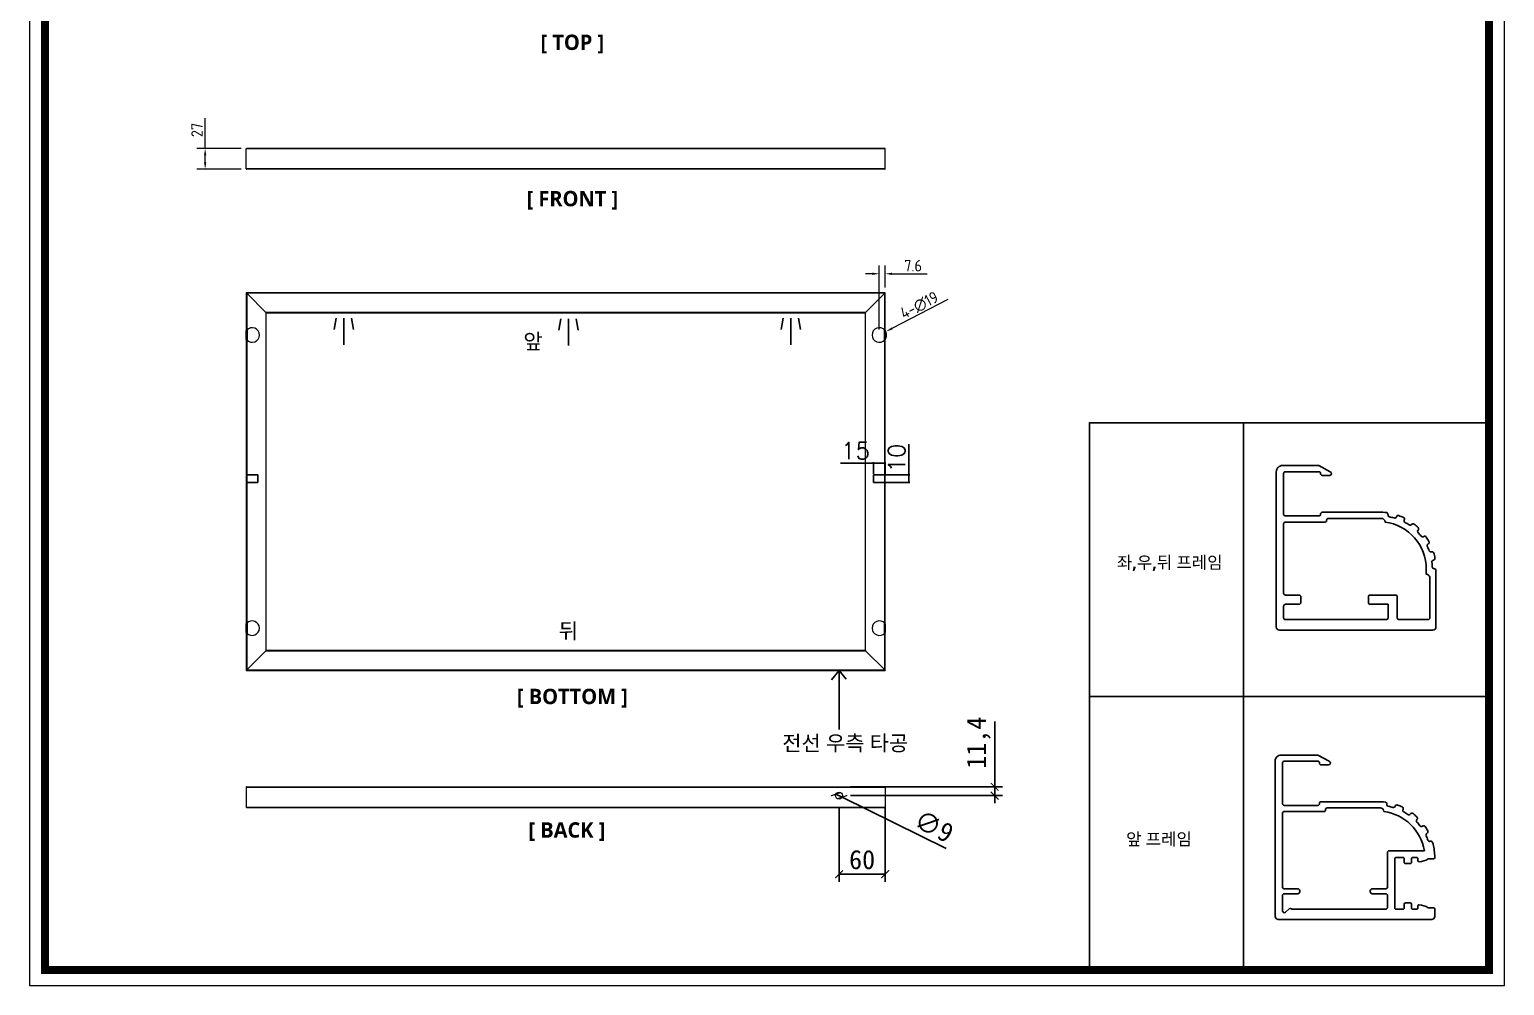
# Model space of a CAD drawing. Header units: millimetres. Extents: x -44117 to 256353, y -2095463 to 65325.
# Drawn here: x 116824 to 118745, y -800707 to -799461 of the extents above; entities that cross this region are included whole.
import ezdxf

# ---------------------------------------------------------------- set-up
doc = ezdxf.new("R2010")
doc.units = ezdxf.units.MM
doc.header["$LTSCALE"] = 10
doc.layers.add('BOX1', color=7, linetype='Continuous', lineweight=0)
doc.layers.add('기본레이어', color=7, linetype='Continuous')
doc.styles.add('Dim-NS', font='isocp.shx', dxfattribs={"bigfont": 'whgtxt.shx'})
doc.styles.add('굴림', font='txt.shx')
doc.dimstyles.new('D-15', dxfattribs={"dimtxt": 15, "dimasz": 9, "dimexe": 11, "dimexo": 7, "dimgap": 3, "dimtad": 1, "dimzin": 9, "dimdsep": 46, "dimtxsty": 'Dim-NS', "dimcen": 0, "dimclrd": 105, "dimclre": 105, "dimclrt": 2, "dimazin": 2, "dimtfac": 1, "dimtofl": 0, "dimtmove": 0, "dimatfit": 3, "dimfxl": 0, "dimlwd": 13, "dimlwe": 13, "dimarcsym": 0})
doc.dimstyles.new('ISO-25', dxfattribs={"dimtxt": 2.5, "dimasz": 2.5, "dimexe": 1, "dimexo": 1, "dimtad": 1, "dimtxsty": 'Standard', "dimblk": 'ARCHTICK', "dimcen": 2.5, "dimadec": 0, "dimazin": 0, "dimtfac": 1, "dimtmove": 0, "dimatfit": 3, "dimfxl": 0, "dimarcsym": 0})

# ---------------------------------------------------------------- blocks, each defined once
blk = doc.blocks.new('*D5327')
at = {"layer": 'Defpoints', "color": 0}
for p in [(117052.6, -799616), (117106.7, -799616), (117106.7, -799643)]:
    blk.add_point(p, dxfattribs=at)
at = {"layer": '기본레이어', "color": 105, "lineweight": 13}
for p, q in [((117052.6, -799616), (117052.6, -799576.7)), ((117099.7, -799616), (117041.6, -799616)), ((117052.6, -799634), (117052.6, -799625)), ((117099.7, -799643), (117041.6, -799643))]:
    blk.add_line(p, q, dxfattribs=at)
at = {"layer": '기본레이어', "color": 105}
for points in [[(117054.1, -799625), (117051.1, -799625), (117052.6, -799616)], [(117051.1, -799634), (117054.1, -799634), (117052.6, -799643)]]:
    blk.add_solid(points, dxfattribs=at)
at = {"layer": '기본레이어', "color": 2, "insert": (117042.1, -799591.9), "char_height": 15, "attachment_point": 5, "rotation": 90, "style": 'Dim-NS'}
blk.add_mtext('27', dxfattribs=at)
blk = doc.blocks.new('*D5330')
at = {"layer": 'Defpoints', "color": 0}
for p in [(117922.2, -799863.5), (117939.1, -799854.7)]:
    blk.add_point(p, dxfattribs=at)
at = {"layer": '기본레이어', "color": 105, "linetype": 'ByBlock', "lineweight": 13}
blk.add_line((118020, -799812.9), (117947.1, -799850.6), dxfattribs=at)
blk.add_arc((117930.6, -799859.1), 9.5, 316.5648, 41.6371, dxfattribs=at)
at = {"layer": '기본레이어', "color": 105}
blk.add_solid([(117946.4, -799849.3), (117947.8, -799851.9), (117939.1, -799854.7)], dxfattribs=at)
at = {"layer": '기본레이어', "color": 2, "insert": (117982.7, -799820.4), "char_height": 15, "attachment_point": 5, "rotation": 27.3178, "style": 'Dim-NS'}
blk.add_mtext('4-∅19', dxfattribs=at)
blk = doc.blocks.new('*D5331')
at = {"layer": 'Defpoints', "color": 0}
for p in [(117938.2, -799779.3), (117938.2, -799804.1), (117930.6, -799859.1)]:
    blk.add_point(p, dxfattribs=at)
at = {"layer": '기본레이어', "color": 105, "lineweight": 13}
for p, q in [((117930.6, -799852.1), (117930.6, -799768.3)), ((117938.2, -799797.1), (117938.2, -799768.3)), ((117921.6, -799779.3), (117912.6, -799779.3)), ((117947.2, -799779.3), (117992.9, -799779.3))]:
    blk.add_line(p, q, dxfattribs=at)
at = {"layer": '기본레이어', "color": 105}
for points in [[(117921.6, -799780.8), (117921.6, -799777.8), (117930.6, -799779.3)], [(117947.2, -799777.8), (117947.2, -799780.8), (117938.2, -799779.3)]]:
    blk.add_solid(points, dxfattribs=at)
at = {"layer": '기본레이어', "color": 2, "insert": (117974.6, -799768.8), "char_height": 15, "attachment_point": 5, "style": 'Dim-NS'}
blk.add_mtext('7.6', dxfattribs=at)
blk = doc.blocks.new('_DotSmall')
at = {"color": 0, "linetype": 'ByBlock', "const_width": 0.5}
blk.add_lwpolyline([(-0.0625, 0, 1), (0.0625, 0, 1)], format="xyb", close=True, dxfattribs=at)
blk = doc.blocks.new('*D5332')
at = {"color": 52, "lineweight": -2}
for p, q in [((117923.2, -800025.9), (117879.9, -800025.9)), ((117923.2, -800040.1), (117923.2, -800024.9)), ((117938.2, -800025.9), (117923.2, -800025.9)), ((117938.2, -800040.1), (117938.2, -800024.9))]:
    blk.add_line(p, q, dxfattribs=at)
at = {"layer": 'Defpoints', "color": 0}
for p in [(117923.2, -800025.9), (117923.2, -800041.1), (117938.2, -800041.1)]:
    blk.add_point(p, dxfattribs=at)
at = {"color": 52, "lineweight": -2, "xscale": 4, "yscale": 4, "zscale": 4, "rotation": 180}
blk.add_blockref('_DotSmall', (117923.2, -800025.9), dxfattribs=at)
at = {"color": 52, "lineweight": -2, "xscale": 4, "yscale": 4, "zscale": 4}
blk.add_blockref('_DotSmall', (117938.2, -800025.9), dxfattribs=at)
at = {"color": 4, "insert": (117899.6, -800009.9), "char_height": 22, "attachment_point": 5, "style": '굴림'}
blk.add_mtext('15', dxfattribs=at)
blk = doc.blocks.new('*D5333')
at = {"color": 52, "lineweight": -2}
for p, q in [((117969.2, -800041.1), (117969.2, -800001.4)), ((117939.2, -800041.1), (117970.2, -800041.1)), ((117939.2, -800051.1), (117970.2, -800051.1)), ((117969.2, -800051.1), (117969.2, -800041.1))]:
    blk.add_line(p, q, dxfattribs=at)
at = {"layer": 'Defpoints', "color": 0}
for p in [(117938.2, -800041.1), (117938.2, -800051.1), (117969.2, -800041.1)]:
    blk.add_point(p, dxfattribs=at)
at = {"color": 52, "lineweight": -2, "xscale": 4, "yscale": 4, "zscale": 4}
for p, rotation in [((117969.2, -800041.1), 90), ((117969.2, -800051.1), 270)]:
    blk.add_blockref('_DotSmall', p, dxfattribs=dict(at, rotation=rotation))
at = {"color": 4, "insert": (117953.2, -800019.3), "char_height": 22, "attachment_point": 5, "rotation": 90, "style": '굴림'}
blk.add_mtext('10', dxfattribs=at)
blk = doc.blocks.new('_ArchTick')
at = {"color": 0, "linetype": 'ByBlock', "const_width": 0.15}
blk.add_lwpolyline([(-0.5, -0.5), (0.5, 0.5)], dxfattribs=at)
blk = doc.blocks.new('*D5347')
at = {"color": 0, "lineweight": -2}
for p, q in [((117878.2, -800474.3), (117878.2, -800571.6)), ((117938.2, -800474.3), (117938.2, -800571.6)), ((117878.2, -800561.6), (117938.2, -800561.6))]:
    blk.add_line(p, q, dxfattribs=at)
at = {"layer": 'Defpoints', "color": 0}
for p in [(117878.2, -800459.3), (117938.2, -800459.3), (117938.2, -800561.6)]:
    blk.add_point(p, dxfattribs=at)
at = {"color": 0, "lineweight": -2, "xscale": 10, "yscale": 10, "zscale": 10, "rotation": 180}
blk.add_blockref('_ArchTick', (117878.2, -800561.6), dxfattribs=at)
at = {"color": 0, "lineweight": -2, "xscale": 10, "yscale": 10, "zscale": 10}
blk.add_blockref('_ArchTick', (117938.2, -800561.6), dxfattribs=at)
at = {"color": 0, "insert": (117908.2, -800542.8), "char_height": 25, "attachment_point": 5}
blk.add_mtext('60', dxfattribs=at)
blk = doc.blocks.new('*D5348')
at = {"color": 0, "lineweight": -2}
for p, q in [((118080.9, -800447.9), (118080.9, -800362.9)), ((117893.2, -800447.9), (118090.9, -800447.9)), ((117893.2, -800459.3), (118090.9, -800459.3)), ((118080.9, -800459.3), (118080.9, -800447.9)), ((118080.9, -800459.3), (118080.9, -800469.3))]:
    blk.add_line(p, q, dxfattribs=at)
at = {"layer": 'Defpoints', "color": 0}
for p in [(117878.2, -800447.9), (117878.2, -800459.3), (118080.9, -800447.9)]:
    blk.add_point(p, dxfattribs=at)
at = {"color": 0, "lineweight": -2, "xscale": 10, "yscale": 10, "zscale": 10}
for p, rotation in [((118080.9, -800447.9), 270), ((118080.9, -800459.3), 90)]:
    blk.add_blockref('_ArchTick', p, dxfattribs=dict(at, rotation=rotation))
at = {"color": 0, "insert": (118060.1, -800390.4), "char_height": 25, "attachment_point": 5, "rotation": 90}
blk.add_mtext('11,4', dxfattribs=at)
blk = doc.blocks.new('*D5349')
at = {"color": 0, "lineweight": -2}
for p, q in [((117874.2, -800457.3), (117874.2, -800457.3)), ((117874.2, -800457.3), (117882.3, -800461.3)), ((118017.8, -800528.2), (117882.3, -800461.3))]:
    blk.add_line(p, q, dxfattribs=at)
at = {"layer": 'Defpoints', "color": 0}
for p in [(117874.2, -800457.3), (117882.3, -800461.3)]:
    blk.add_point(p, dxfattribs=at)
at = {"color": 0, "lineweight": -2, "xscale": 10, "yscale": 10, "zscale": 10}
for p, rotation in [((117874.2, -800457.3), 333.73302993993), ((117882.3, -800461.3), 153.7330299399299)]:
    blk.add_blockref('_ArchTick', p, dxfattribs=dict(at, rotation=rotation))
at = {"color": 0, "insert": (118001.8, -800499.4), "char_height": 25, "attachment_point": 5, "rotation": 333.733}
blk.add_mtext('∅9', dxfattribs=at)

msp = doc.modelspace()

# ---------------------------------------------------------------- linework, layer by layer
at = {"color": 7, "linetype": 'Continuous', "lineweight": 15}
for p, q in [((117106.23105, -799642.53153), (117106.23105, -799616.53316)), ((117938.23103, -799616.53316), (117106.23105, -799616.53316)), ((117937.73103, -799616.03316), (117106.73104, -799616.03316)), ((117938.23103, -799642.53153), (117938.23103, -799616.53316)), ((117938.23103, -799642.53153), (117106.23105, -799642.53153)), ((117937.73103, -799643.03153), (117106.73104, -799643.03153)), ((117106.23105, -799804.09425), (117106.23105, -799853.39425)), ((117106.73104, -799804.59425), (117106.73104, -799852.78235)), ((117106.73104, -799804.59425), (117131.73105, -799829.59425)), ((117912.73103, -799829.59425), (117937.73103, -799804.59425)), ((117937.73103, -799852.78235), (117937.73103, -799804.59425)), ((117938.23103, -799853.39425), (117938.23103, -799804.09425)), ((117131.73105, -799829.59425), (117131.73105, -800270.59425)), ((117132.23104, -800270.09426), (117132.23104, -799830.09425)), ((117912.23104, -799830.09425), (117912.23104, -800270.09426)), ((117912.73103, -800270.59425), (117912.73103, -799829.59425)), ((117106.23105, -799864.79425), (117106.23105, -799853.39425)), ((117106.23105, -799864.79425), (117106.23105, -800235.39425)), ((117107.73103, -799866.3771), (117107.73103, -799851.81139)), ((117936.73105, -799851.81139), (117936.73105, -799866.3771)), ((117938.23103, -799853.39425), (117938.23103, -799864.79425)), ((117938.23103, -800235.39425), (117938.23103, -799864.79425)), ((117106.73104, -799865.40614), (117106.73104, -800234.78235)), ((117937.73103, -800234.78235), (117937.73103, -799865.40614)), ((117106.23105, -800246.79424), (117106.23105, -800235.39425)), ((117106.23105, -800246.79424), (117106.23105, -800296.09425)), ((117106.73104, -800247.40614), (117106.73104, -800295.59426)), ((117107.73103, -800248.3771), (117107.73103, -800233.81139)), ((117936.73105, -800233.81139), (117936.73105, -800248.3771)), ((117937.73103, -800295.59426), (117937.73103, -800247.40614)), ((117938.23103, -800235.39425), (117938.23103, -800246.79424)), ((117938.23103, -800296.09425), (117938.23103, -800246.79424)), ((117106.73104, -800295.59426), (117131.73105, -800270.59425)), ((117131.73105, -800270.59425), (117912.73103, -800270.59425)), ((117912.23104, -800270.09426), (117132.23104, -800270.09426)), ((117912.73103, -800270.59425), (117937.73103, -800295.59426)), ((117106.23105, -800296.09425), (117938.23103, -800296.09425)), ((117106.73104, -800295.59426), (117937.73103, -800295.59426)), ((117106.23105, -800448.39371), (117938.23103, -800448.39371)), ((117106.23105, -800448.39371), (117106.23105, -800474.39209)), ((117106.73104, -800447.89371), (117937.73103, -800447.89371)), ((117938.23103, -800448.39371), (117938.23103, -800474.39209)), ((117106.23105, -800474.39209), (117938.23103, -800474.39209)), ((117106.73104, -800474.89209), (117937.73103, -800474.89209))]:
    msp.add_line(p, q, dxfattribs=at)
at = {"color": 2, "linetype": 'Continuous', "lineweight": 15}
for p, q in [((117938.23103, -799804.09425), (117106.23105, -799804.09425)), ((117937.73103, -799804.59425), (117106.73104, -799804.59425)), ((117912.73103, -799829.59425), (117131.73105, -799829.59425)), ((117132.23104, -799830.09425), (117912.23104, -799830.09425))]:
    msp.add_line(p, q, dxfattribs=at)
at = {"color": 7}
for p, q in [((118404.77577, -799973.46602), (118404.77577, -800686.53079)), ((118204.16898, -800329.9984), (118724.61284, -800329.9984))]:
    msp.add_line(p, q, dxfattribs=at)
at = {"color": 1}
for p, q in [((117121.23105, -800041.09425), (117106.23105, -800041.09425)), ((117121.23105, -800051.09425), (117106.23105, -800051.09425)), ((117121.23105, -800051.09425), (117121.23105, -800041.09425)), ((117923.23103, -800051.09425), (117923.23103, -800041.09425)), ((117923.23103, -800041.09425), (117938.23103, -800041.09425)), ((117923.23103, -800051.09425), (117938.23103, -800051.09425)), ((117878.2177, -800296.11055), (117868.31991, -800308.20256)), ((117878.2177, -800296.07765), (117887.25719, -800307.32853)), ((117878.2177, -800296.11055), (117878.2177, -800373.07732))]:
    msp.add_line(p, q, dxfattribs=at)
at = {"color": 7, "const_width": 10.10503}
msp.add_lwpolyline([(116844.08175, -800686.53079), (118724.61284, -800686.53079), (118724.61284, -798325.46229), (116844.08175, -798325.46229)], close=True, dxfattribs=at)
at = {"color": 7, "linetype": 'Continuous', "lineweight": 15, "flags": 128}
for points in [[(117106.23105, -799804.09425), (117106.23865, -799804.10184), (117106.26118, -799804.1244), (117106.29801, -799804.16123), (117106.34802, -799804.21123), (117106.40965, -799804.27285), (117106.48103, -799804.34425), (117106.56003, -799804.42324), (117106.64423, -799804.50742), (117106.73104, -799804.59425)], [(117106.73104, -799804.59425), (117106.64423, -799804.50742), (117106.56003, -799804.42324), (117106.48103, -799804.34425), (117106.40965, -799804.27285), (117106.34802, -799804.21123), (117106.29801, -799804.16123), (117106.26118, -799804.1244), (117106.23865, -799804.10184), (117106.23105, -799804.09425)], [(117937.73103, -799804.59425), (117937.81785, -799804.50742), (117937.90204, -799804.42324), (117937.98105, -799804.34425), (117938.05242, -799804.27285), (117938.11405, -799804.21123), (117938.16406, -799804.16123), (117938.2009, -799804.1244), (117938.22343, -799804.10184), (117938.23103, -799804.09425)], [(117938.23103, -799804.09425), (117938.22343, -799804.10184), (117938.2009, -799804.1244), (117938.16406, -799804.16123), (117938.11405, -799804.21123), (117938.05242, -799804.27285), (117937.98105, -799804.34425), (117937.90204, -799804.42324), (117937.81785, -799804.50742), (117937.73103, -799804.59425)], [(117131.73105, -799829.59425), (117131.81858, -799829.68177), (117131.90339, -799829.7666), (117131.98288, -799829.8461), (117132.05461, -799829.91782), (117132.11633, -799829.97955), (117132.16616, -799830.02938), (117132.20258, -799830.06578), (117132.22439, -799830.08761), (117132.23104, -799830.09425)], [(117132.23104, -799830.09425), (117132.22439, -799830.08761), (117132.20258, -799830.06578), (117132.16616, -799830.02938), (117132.11633, -799829.97955), (117132.05461, -799829.91782), (117131.98288, -799829.8461), (117131.90339, -799829.7666), (117131.81858, -799829.68177), (117131.73105, -799829.59425)], [(117912.23104, -799830.09425), (117912.23768, -799830.08761), (117912.2595, -799830.06578), (117912.29591, -799830.02938), (117912.34574, -799829.97955), (117912.40747, -799829.91782), (117912.4792, -799829.8461), (117912.55868, -799829.7666), (117912.6435, -799829.68177), (117912.73103, -799829.59425)], [(117912.73103, -799829.59425), (117912.6435, -799829.68177), (117912.55868, -799829.7666), (117912.4792, -799829.8461), (117912.40747, -799829.91782), (117912.34574, -799829.97955), (117912.29591, -799830.02938), (117912.2595, -799830.06578), (117912.23768, -799830.08761), (117912.23104, -799830.09425)], [(117131.73105, -800270.59425), (117131.81858, -800270.50672), (117131.90339, -800270.42191), (117131.98288, -800270.34239), (117132.05461, -800270.27066), (117132.11633, -800270.20894), (117132.16616, -800270.15911), (117132.20258, -800270.12272), (117132.22439, -800270.10088), (117132.23104, -800270.09426)], [(117132.23104, -800270.09426), (117132.22439, -800270.10088), (117132.20258, -800270.12272), (117132.16616, -800270.15911), (117132.11633, -800270.20894), (117132.05461, -800270.27066), (117131.98288, -800270.34239), (117131.90339, -800270.42191), (117131.81858, -800270.50672), (117131.73105, -800270.59425)], [(117912.23104, -800270.09426), (117912.23768, -800270.10088), (117912.2595, -800270.12272), (117912.29591, -800270.15911), (117912.34574, -800270.20894), (117912.40747, -800270.27066), (117912.4792, -800270.34239), (117912.55868, -800270.42191), (117912.6435, -800270.50672), (117912.73103, -800270.59425)], [(117912.73103, -800270.59425), (117912.6435, -800270.50672), (117912.55868, -800270.42191), (117912.4792, -800270.34239), (117912.40747, -800270.27066), (117912.34574, -800270.20894), (117912.29591, -800270.15911), (117912.2595, -800270.12272), (117912.23768, -800270.10088), (117912.23104, -800270.09426)], [(117106.23105, -800296.09425), (117106.24064, -800296.08463), (117106.2691, -800296.0562), (117106.3153, -800296.00997), (117106.3775, -800295.9478), (117106.45325, -800295.87205), (117106.53971, -800295.78559), (117106.6335, -800295.6918), (117106.73104, -800295.59426)], [(117106.73104, -800295.59426), (117106.64423, -800295.68107), (117106.56003, -800295.76527), (117106.48103, -800295.84424), (117106.40965, -800295.91565), (117106.34802, -800295.97728), (117106.29801, -800296.02726), (117106.26118, -800296.06409), (117106.23865, -800296.08665), (117106.23105, -800296.09425)], [(117937.73103, -800295.59426), (117937.81785, -800295.68107), (117937.90204, -800295.76527), (117937.98105, -800295.84424), (117938.05242, -800295.91565), (117938.11405, -800295.97728), (117938.16406, -800296.02726), (117938.2009, -800296.06409), (117938.22343, -800296.08665), (117938.23103, -800296.09425)], [(117938.23103, -800296.09425), (117938.22343, -800296.08665), (117938.2009, -800296.06409), (117938.16406, -800296.02726), (117938.11405, -800295.97728), (117938.05242, -800295.91565), (117937.98105, -800295.84424), (117937.90204, -800295.76527), (117937.81785, -800295.68107), (117937.73103, -800295.59426)]]:
    msp.add_lwpolyline(points, dxfattribs=at)
at = {"color": 7}
msp.add_lwpolyline([(118724.61284, -800686.53079), (118204.16898, -800686.53079), (118204.16898, -799973.46602), (118724.61284, -799973.46602)], close=True, dxfattribs=at)
for points in [[(118451.60713, -800243.55931), (118651.58687, -800243.55931, 0.4142135624), (118655.58687, -800239.55931), (118655.58687, -800165.97231, 0.4142135624), (118653.18687, -800163.57231), (118653.14641, -800163.57231, -0.4043730092), (118650.74777, -800161.25321, 0.022416536), (118650.264, -800155.10628, -0.4043730092), (118652.27032, -800152.4405, 0.424123069), (118654.25133, -800149.61492, 0.022416536), (118652.71149, -800143.20106, 0.424123069), (118649.66361, -800141.5828, -0.4043730092), (118646.66573, -800140.11842, 0.022416536), (118644.30613, -800134.42185, -0.4043730092), (118645.39048, -800131.26655, 0.424123069), (118646.40138, -800127.9671, 0.022416536), (118642.95492, -800122.34299, 0.424123069), (118639.55615, -800121.74578, -0.4043730092), (118636.25248, -800121.27947, 0.022416536), (118632.24802, -800116.59086, -0.4043730092), (118632.30426, -800113.25492, 0.4241230691), (118632.2461, -800109.80456, 0.022416536), (118627.23037, -800105.52073, 0.424123069), (118623.8134, -800106.00303, -0.4043730092), (118620.52732, -800106.58044, 0.022416536), (118615.27, -800103.35875, -0.4043730092), (118614.29263, -800100.1687, 0.424123069), (118613.17109, -800096.90519, 0.022416536), (118607.07707, -800094.38097, 0.4241230691), (118603.97638, -800095.89557, -0.4043730092), (118601.02956, -800097.46016, 0.022416536), (118595.034, -800096.02075, -0.4043730092), (118593.11868, -800093.28886, 0.424123069), (118591.04355, -800090.53166, 0.0308511276), (118581.98687, -800089.97231), (118507.60713, -800089.97231, 0.4142135624), (118505.20713, -800092.37231), (118505.20713, -800093.17231, -0.4142135624), (118503.60713, -800094.77231), (118459.60713, -800094.77231, -0.4142135624), (118457.20713, -800092.37231), (118457.20713, -800039.57231, -0.4142135624), (118459.60713, -800037.17231), (118503.60713, -800037.17231, -0.4142135624), (118505.20713, -800038.77231), (118505.20713, -800039.57231, 0.4142135624), (118507.60713, -800041.97231), (118517.20713, -800041.97231, 0.855700792), (118517.94022, -800037.28701), (118503.21189, -800029.17231), (118455.60713, -800029.17231, 0.4142135624), (118447.60713, -800037.17231), (118447.60713, -800239.55931, 0.4142135623)], [(118506.10299, -800467.16943, 0.4142135624), (118503.70299, -800469.56943), (118503.70299, -800470.36943, -0.4142135624), (118502.10299, -800471.96943), (118458.10299, -800471.96943, -0.4142135624), (118455.70299, -800469.56943), (118455.70299, -800416.76943, -0.4142135624), (118458.10299, -800414.36943), (118502.10299, -800414.36943, -0.4142135624), (118503.70299, -800415.96943), (118503.70299, -800416.76943, 0.4142135624), (118506.10299, -800419.16943), (118515.70299, -800419.16943, 0.855700792), (118516.43607, -800414.48413), (118501.70774, -800406.36943), (118454.10299, -800406.36943, 0.4142135624), (118446.10299, -800414.36943), (118446.10299, -800616.75643, 0.4142135623), (118450.10299, -800620.75643), (118650.08273, -800620.75643, 0.4142135624), (118654.08273, -800616.75643), (118654.08273, -800607.15643, 0.4142135624), (118652.48273, -800605.55643), (118646.2923, -800605.55643, -0.1357168379), (118645.47027, -800605.32912, 0.1201861936), (118633.70046, -800601.68383, 0.4322308638), (118632.00273, -800603.28084), (118632.00273, -800605.55643, -0.4142135624), (118630.40273, -800607.15643), (118625.28273, -800607.15643, -0.4142135624), (118623.68273, -800605.55643), (118623.68273, -800600.75643, 0.4142135624), (118622.08273, -800599.15643), (118615.68273, -800599.15643, 0.4142135624), (118614.08273, -800600.75643), (118614.08273, -800605.55643, -0.4142135624), (118612.48273, -800607.15643), (118603.68273, -800607.15643, -0.4142135624), (118602.08273, -800605.55643), (118602.08273, -800541.55643, -0.4142135624), (118603.68273, -800539.95643), (118612.48273, -800539.95643, -0.4142135624), (118614.08273, -800541.55643), (118614.08273, -800546.35643, 0.4142135624), (118615.68273, -800547.95643), (118622.08273, -800547.95643, 0.4142135624), (118623.68273, -800546.35643), (118623.68273, -800541.55643, -0.4142135624), (118625.28273, -800539.95643), (118630.40273, -800539.95643, -0.4142135624), (118632.00273, -800541.55643), (118632.00273, -800543.83202, 0.4322308638), (118633.70046, -800545.42903, 0.1201861936), (118645.47027, -800541.78375, -0.1357168379), (118646.2923, -800541.55643), (118652.48273, -800541.55643, 0.4142135624), (118654.08273, -800539.95643), (118654.08273, -800537.84099, 0.0794847645), (118654.00287, -800537.34183, 0.0585310905), (118651.20735, -800520.39818, 0.424123069), (118648.15947, -800518.77992, -0.4043730092), (118645.16159, -800517.31555, 0.022416536), (118642.80199, -800511.61897, -0.4043730092), (118643.88634, -800508.46368, 0.424123069), (118644.89723, -800505.16422, 0.022416536), (118641.45078, -800499.54011, 0.424123069), (118638.052, -800498.9429, -0.4043730092), (118634.74833, -800498.47659, 0.022416536), (118630.74388, -800493.78798, -0.4043730092), (118630.80012, -800490.45204, 0.4241230691), (118630.74195, -800487.00169, 0.022416536), (118625.72623, -800482.71785, 0.424123069), (118622.30925, -800483.20015, -0.4043730092), (118619.02318, -800483.77756, 0.022416536), (118613.76586, -800480.55587, -0.4043730092), (118612.78848, -800477.36582, 0.4241230691), (118611.66694, -800474.10231, 0.022416536), (118605.57293, -800471.57809, 0.4241230691), (118602.47223, -800473.09269, -0.4043730092), (118599.52542, -800474.65728, 0.022416536), (118593.52985, -800473.21788, -0.4043730092), (118591.61453, -800470.48598, 0.4241230691), (118589.5394, -800467.72878, 0.0308511276), (118580.48273, -800467.16943), (118506.10299, -800467.16943)]]:
    msp.add_lwpolyline(points, format="xyb", close=True)
for points in [[(118647.58687, -800203.55931), (118647.58687, -800174.75993, 0.3645795837), (118642.85801, -800170.78327), (118642.85801, -800164.09579, 0.3756973322), (118589.20713, -800102.77231), (118589.20713, -800102.77231, 0.4142135624), (118584.40713, -800097.97231), (118515.60713, -800097.97231, 0.4142135624), (118513.20713, -800100.37231), (118513.20713, -800101.17231, -0.4142135624), (118511.60713, -800102.77231), (118459.60713, -800102.77231, 0.4142135624), (118457.20713, -800105.17231), (118457.20713, -800195.55931, 0.4142135624), (118459.60713, -800197.95931), (118477.20713, -800197.95931, -0.4142135624), (118479.60713, -800200.35931), (118479.60713, -800207.55931, -0.4142135624), (118477.20713, -800209.95931), (118459.60713, -800209.95931, 0.4142135624), (118457.20713, -800212.35931), (118457.20713, -800227.55931, 0.4142135624), (118459.60713, -800229.95931), (118590.80713, -800229.95931, 0.4142135624), (118593.20713, -800227.55931), (118593.20713, -800209.95931), (118569.98713, -800209.95931, -0.4142135624), (118567.58713, -800207.55931), (118567.58713, -800200.35931, -0.4142135624), (118569.98713, -800197.95931), (118602.80713, -800197.95931, -0.4142135624), (118605.20713, -800200.35931), (118605.20713, -800227.55931, 0.4142135624), (118607.60713, -800229.95931), (118639.62419, -800229.95931), (118645.18687, -800229.95931, 0.4142135624), (118647.58687, -800227.55931), (118647.58687, -800174.75993)], [(118468.61138, -800607.15643), (118590.06299, -800607.15643, 0.4142135624), (118592.46299, -800604.75643), (118592.46299, -800589.55643, 0.4142135624), (118590.06299, -800587.15643), (118572.46299, -800587.15643, -0.4142135624), (118570.06299, -800584.75643), (118570.06299, -800583.15643, -0.4142135624), (118572.46299, -800580.75643), (118590.06299, -800580.75643, 0.4142135624), (118592.46299, -800578.35643), (118592.46299, -800533.56943, -0.4142135624), (118594.86299, -800531.16943), (118640.52005, -800531.16943, 0.3294951956), (118587.70299, -800479.96943), (118587.70299, -800479.96943, 0.4142135624), (118582.90299, -800475.16943), (118514.10299, -800475.16943, 0.4142135624), (118511.70299, -800477.56943), (118511.70299, -800478.36943, -0.4142135624), (118510.10299, -800479.96943), (118458.10299, -800479.96943, 0.4142135624), (118455.70299, -800482.36943), (118455.70299, -800578.35643, 0.4142135624), (118458.10299, -800580.75643), (118475.70299, -800580.75643, -0.4142135624), (118478.10299, -800583.15643), (118478.10299, -800584.75643, -0.4142135624), (118475.70299, -800587.15643), (118458.10299, -800587.15643, 0.4142135624), (118455.70299, -800589.55643), (118455.70299, -800609.55643, 0.6516899091), (118459.72031, -800611.32964), (118464.48566, -800606.98322, -0.3444690404), (118467.43327, -800606.75885, 0.1479411349), (118468.76355, -800607.16126)]]:
    msp.add_lwpolyline(points, format="xyb")
at = {"color": 1, "linetype": 'Continuous', "lineweight": 15}
msp.add_circle((117878.23104, -800459.29371), 4.5, dxfattribs=at)
at = {"color": 7, "linetype": 'Continuous', "lineweight": 15}
for centre, radius, start, end in [((117106.73104, -799616.53316), 0.5, 90, 180), ((117937.73104, -799616.53316), 0.5, 0, 90), ((117106.73104, -799642.53153), 0.5, 180, 270), ((117937.73104, -799642.53153), 0.5, 270, 0), ((117113.83104, -799859.09425), 9.5, 221.63706629, 138.36293371), ((117930.63104, -799859.09425), 9.5, 41.63706629, 318.36293371), ((117113.83104, -800241.09425), 9.5, 221.63706629, 138.36293371), ((117930.63104, -800241.09425), 9.5, 41.63706629, 318.36293371), ((117106.73104, -800448.39371), 0.5, 90, 180), ((117937.73104, -800448.39371), 0.5, 0, 90), ((117106.73104, -800474.39209), 0.5, 180, 270), ((117937.73104, -800474.39209), 0.5, 270, 0)]:
    msp.add_arc(centre, radius, start, end, dxfattribs=at)
for points, knots in [([(117106.73104, -799852.78235), (117106.69846, -799852.81934), (117106.58519, -799852.94794), (117106.43804, -799853.12651), (117106.31586, -799853.28239), (117106.25699, -799853.3597), (117106.23347, -799853.39098), (117106.23165, -799853.39343), (117106.23105, -799853.39425)], [0, 0, 0, 0, 0.1451726875, 0.5047353822, 0.6921399423, 0.8379825274, 0.9461444482, 1, 1, 1, 1]), ([(117106.23105, -799864.79425), (117106.23411, -799864.79834), (117106.24023, -799864.80651), (117106.2901, -799864.8725), (117106.38817, -799864.99908), (117106.5418, -799865.18956), (117106.66951, -799865.33572), (117106.73104, -799865.40614)], [0, 0, 0, 0, 0.1204923561, 0.2400605157, 0.4291544366, 0.7249619928, 1, 1, 1, 1]), ([(117938.23103, -799853.39425), (117938.22796, -799853.39015), (117938.22185, -799853.38199), (117938.17197, -799853.316), (117938.07391, -799853.18941), (117937.92027, -799852.99893), (117937.79256, -799852.85277), (117937.73103, -799852.78235)], [0, 0, 0, 0, 0.1204923561, 0.2400605157, 0.4291544366, 0.7249619928, 1, 1, 1, 1]), ([(117937.73103, -799865.40614), (117937.81511, -799865.30932), (117937.95375, -799865.14966), (117938.10408, -799864.96039), (117938.1845, -799864.85603), (117938.22457, -799864.80291), (117938.22903, -799864.79693), (117938.23103, -799864.79425)], [0, 0, 0, 0, 0.37571821358, 0.61953786058, 0.78219478462, 0.90229900779, 1, 1, 1, 1]), ([(117106.73104, -800234.78235), (117106.64696, -800234.87917), (117106.50832, -800235.03882), (117106.358, -800235.2281), (117106.27758, -800235.33247), (117106.2375, -800235.38559), (117106.23305, -800235.39157), (117106.23105, -800235.39425)], [0, 0, 0, 0, 0.3757094349, 0.6195337914, 0.7821946293, 0.9022986754, 1, 1, 1, 1]), ([(117106.23105, -800246.79424), (117106.23411, -800246.79834), (117106.24023, -800246.80652), (117106.2901, -800246.87251), (117106.38816, -800246.99909), (117106.54181, -800247.18956), (117106.66951, -800247.33572), (117106.73104, -800247.40614)], [0, 0, 0, 0, 0.1204951877, 0.2400653656, 0.4291622665, 0.7249553493, 1, 1, 1, 1]), ([(117938.23103, -800235.39425), (117938.22796, -800235.39015), (117938.22185, -800235.38198), (117938.17198, -800235.31599), (117938.0739, -800235.18944), (117937.92027, -800234.99893), (117937.79257, -800234.85277), (117937.73103, -800234.78235)], [0, 0, 0, 0, 0.1204947746, 0.2400645427, 0.4291432773, 0.724956292, 1, 1, 1, 1]), ([(117937.73103, -800247.40614), (117937.76361, -800247.36915), (117937.87688, -800247.24055), (117938.02403, -800247.06197), (117938.14621, -800246.90609), (117938.20509, -800246.82881), (117938.22861, -800246.7975), (117938.23042, -800246.79505), (117938.23103, -800246.79424)], [0, 0, 0, 0, 0.1451778839, 0.5047425424, 0.6921420023, 0.8379788593, 0.946144557, 1, 1, 1, 1])]:
    msp.add_open_spline(points, degree=3, knots=knots, dxfattribs=at)
at = {"layer": 'BOX1', "color": 6}
msp.add_lwpolyline([(116823.8717, -800706.74084), (118744.8229, -800706.74084), (118744.8229, -798305.25224), (116823.8717, -798305.25224)], close=True, dxfattribs=at)
at = {"layer": '기본레이어'}
for p, q in [((117223.42424, -799836.99556), (117220.81951, -799851.76768)), ((117233.42424, -799836.99556), (117233.42424, -799871.99556)), ((117243.42424, -799836.99556), (117246.02896, -799851.76768)), ((117516.03312, -799837.96054), (117513.4284, -799852.73265)), ((117526.03312, -799837.96054), (117526.03312, -799872.96054)), ((117536.03312, -799837.96054), (117538.63784, -799852.73265)), ((117805.53051, -799836.99556), (117802.92579, -799851.76768)), ((117815.53051, -799836.99556), (117815.53051, -799871.99556)), ((117825.53051, -799836.99556), (117828.13523, -799851.76768))]:
    msp.add_line(p, q, dxfattribs=at)

# ---------------------------------------------------------------- texts
for s, insert, char_height, width, attachment_point in [('{\\fMalgun Gothic|b1|i0|c129|p50;[ TOP ]}', (117530.85632, -799479.8757), 20, 170.0372447, 5), ('{\\fMalgun Gothic|b1|i0|c129|p50;[ FRONT ]}', (117530.85632, -799683.56802), 20, 170.0372447, 5), ('{\\fMalgun Gothic|b1|i0|c129|p50;앞}', (117466.99546, -799857.27035), 20, 1095.6844389, 1), ('{\\fMalgun Gothic|b1|i0|c129|p50;좌,우,뒤 프레임}', (118308.82235, -800156.95315), 16, 223.7220409, 5), ('{\\fMalgun Gothic|b1|i0|c129|p50;뒤}', (117513.08134, -800234.63578), 20, 1095.6844389, 1), ('{\\fMalgun Gothic|b1|i0|c129|p50;[ BOTTOM ]}', (117530.85632, -800332.28212), 20, 170.0372447, 5), ('{\\fMalgun Gothic|b1|i0|c129|p50;[ BACK ]}', (117523.72523, -800506.25607), 20, 279.6525512, 5), ('{\\fMalgun Gothic|b1|i0|c129|p50;앞 프레임}', (118294.85006, -800516.73981), 16, 223.7220409, 5)]:
    msp.add_mtext(s, dxfattribs=dict(insert=insert, char_height=char_height, width=width, attachment_point=attachment_point))
at = {"color": 1, "insert": (117886.26733, -800391.95673), "char_height": 20, "width": 593.3877721, "attachment_point": 5}
msp.add_mtext('{\\fMalgun Gothic|b1|i0|c129|p50;전선 우측 타공}', dxfattribs=at)

# ---------------------------------------------------------------- dimensions: what is measured, and where the dimension line sits
at = {"color": 7}
dim = msp.add_linear_dim(base=(117923.23103, -800025.85175), p1=(117938.23103, -800041.09425), p2=(117923.23103, -800041.09425), dimstyle='ISO-25', override={"dimtxt": 22, "dimasz": 4, "dimgap": 5, "dimdec": 4, "dimtxsty": '굴림', "dimblk": 'DotSmall', "dimclrd": 52, "dimclre": 52, "dimclrt": 4, "dimadec": 8, "dimazin": 2, "dimtdec": 4, "dimtix": 0}, dxfattribs=at)
dim.commit()
dim.dimension.update_dxf_attribs({"geometry": '*D5332', "text_midpoint": (117899.56436, -800009.85175)})
dim = msp.add_linear_dim(base=(117969.15434, -800041.09425), p1=(117938.23103, -800051.09425), p2=(117938.23103, -800041.09425), angle=90, dimstyle='ISO-25', override={"dimtxt": 22, "dimasz": 4, "dimgap": 5, "dimdec": 4, "dimtxsty": '굴림', "dimblk": 'DotSmall', "dimclrd": 52, "dimclre": 52, "dimclrt": 4, "dimadec": 8, "dimazin": 2, "dimtdec": 4, "dimtix": 0}, dxfattribs=at)
dim.commit()
dim.dimension.update_dxf_attribs({"geometry": '*D5333', "text_midpoint": (117953.15434, -800019.26092)})
dim = msp.add_linear_dim(base=(118080.95, -800447.89371), p1=(117878.23104, -800459.29371), p2=(117878.23104, -800447.89371), angle=90, dimstyle='ISO-25', override={"dimscale": 10, "dimasz": 1, "dimexo": 1.5})
dim.commit()
dim.dimension.update_dxf_attribs({"geometry": '*D5348', "text_midpoint": (118060.11666, -800390.39371)})
dim = msp.add_diameter_dim_2p(p1=(117874.1957, -800457.30222), p2=(117882.26638, -800461.28521), dimstyle='ISO-25', override={"dimscale": 10, "dimasz": 1, "dimexo": 1.5})
dim.commit()
dim.dimension.update_dxf_attribs({"geometry": '*D5349', "text_midpoint": (117993.51724, -800516.18903), "dimtype": 163})
dim = msp.add_linear_dim(base=(117938.23103, -800561.57497), p1=(117878.23104, -800459.29371), p2=(117938.23103, -800459.29371), dimstyle='ISO-25', override={"dimscale": 10, "dimasz": 1, "dimexo": 1.5})
dim.commit()
dim.dimension.update_dxf_attribs({"geometry": '*D5347', "text_midpoint": (117908.23103, -800542.82497)})
at = {"layer": '기본레이어'}
dim = msp.add_linear_dim(base=(117052.60745, -799616.03316), p1=(117106.73104, -799643.03153), p2=(117106.73104, -799616.03316), angle=90, dimstyle='D-15', dxfattribs=at)
dim.commit()
dim.dimension.update_dxf_attribs({"geometry": '*D5327', "text_midpoint": (117042.10745, -799591.8903)})
dim = msp.add_linear_dim(base=(117938.23103, -799779.28806), p1=(117930.63104, -799859.09425), p2=(117938.23103, -799804.09425), dimstyle='D-15', dxfattribs=at)
dim.commit()
dim.dimension.update_dxf_attribs({"geometry": '*D5331', "text_midpoint": (117974.58817, -799768.78806)})
dim = msp.add_diameter_dim_2p(p1=(117922.19053, -799863.45405), p2=(117939.07154, -799854.73445), text='4-<>', dimstyle='D-15', override={"dimfxl": 100}, dxfattribs=at)
dim.commit()
dim.dimension.update_dxf_attribs({"geometry": '*D5330', "text_midpoint": (117982.73813, -799820.36121)})

doc.saveas('drawing.dxf')
